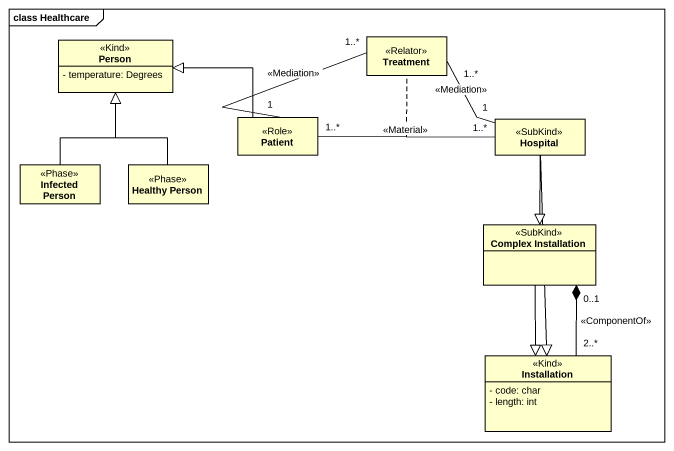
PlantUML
@startuml
mainframe class Healthcare
hide circle
hide empty members
skinparam classAttributeIconSize 0
class "Person" as Person_ <<Kind>> {
  - temperature: Degrees
}
class Treatment <<Relator>>
class Patient <<Role>>
class Hospital <<SubKind>>
class "Infected Person" as Infected_Person <<Phase>>
class "Healthy Person" as Healthy_Person <<Phase>>
class "Complex Installation" as Complex_Installation <<SubKind>>
class Installation <<Kind>> {
  - code: char
  - length: int
}
Treatment "1..*" -- "1" Patient : <<Mediation>>
Treatment "1..*" -- "1" Hospital : <<Mediation>>
Patient -left-|> Person_
Patient "1..*" -right- "1..*" Hospital : <<Material>>
(Patient, Hospital) .. Treatment
Hospital --|> Complex_Installation
Hospital --|> Installation
Infected_Person -up-|> Person_
Healthy_Person -up-|> Person_
Complex_Installation "0..1" *-- "2..*" Installation : <<ComponentOf>>
Complex_Installation --|> Installation
@enduml
